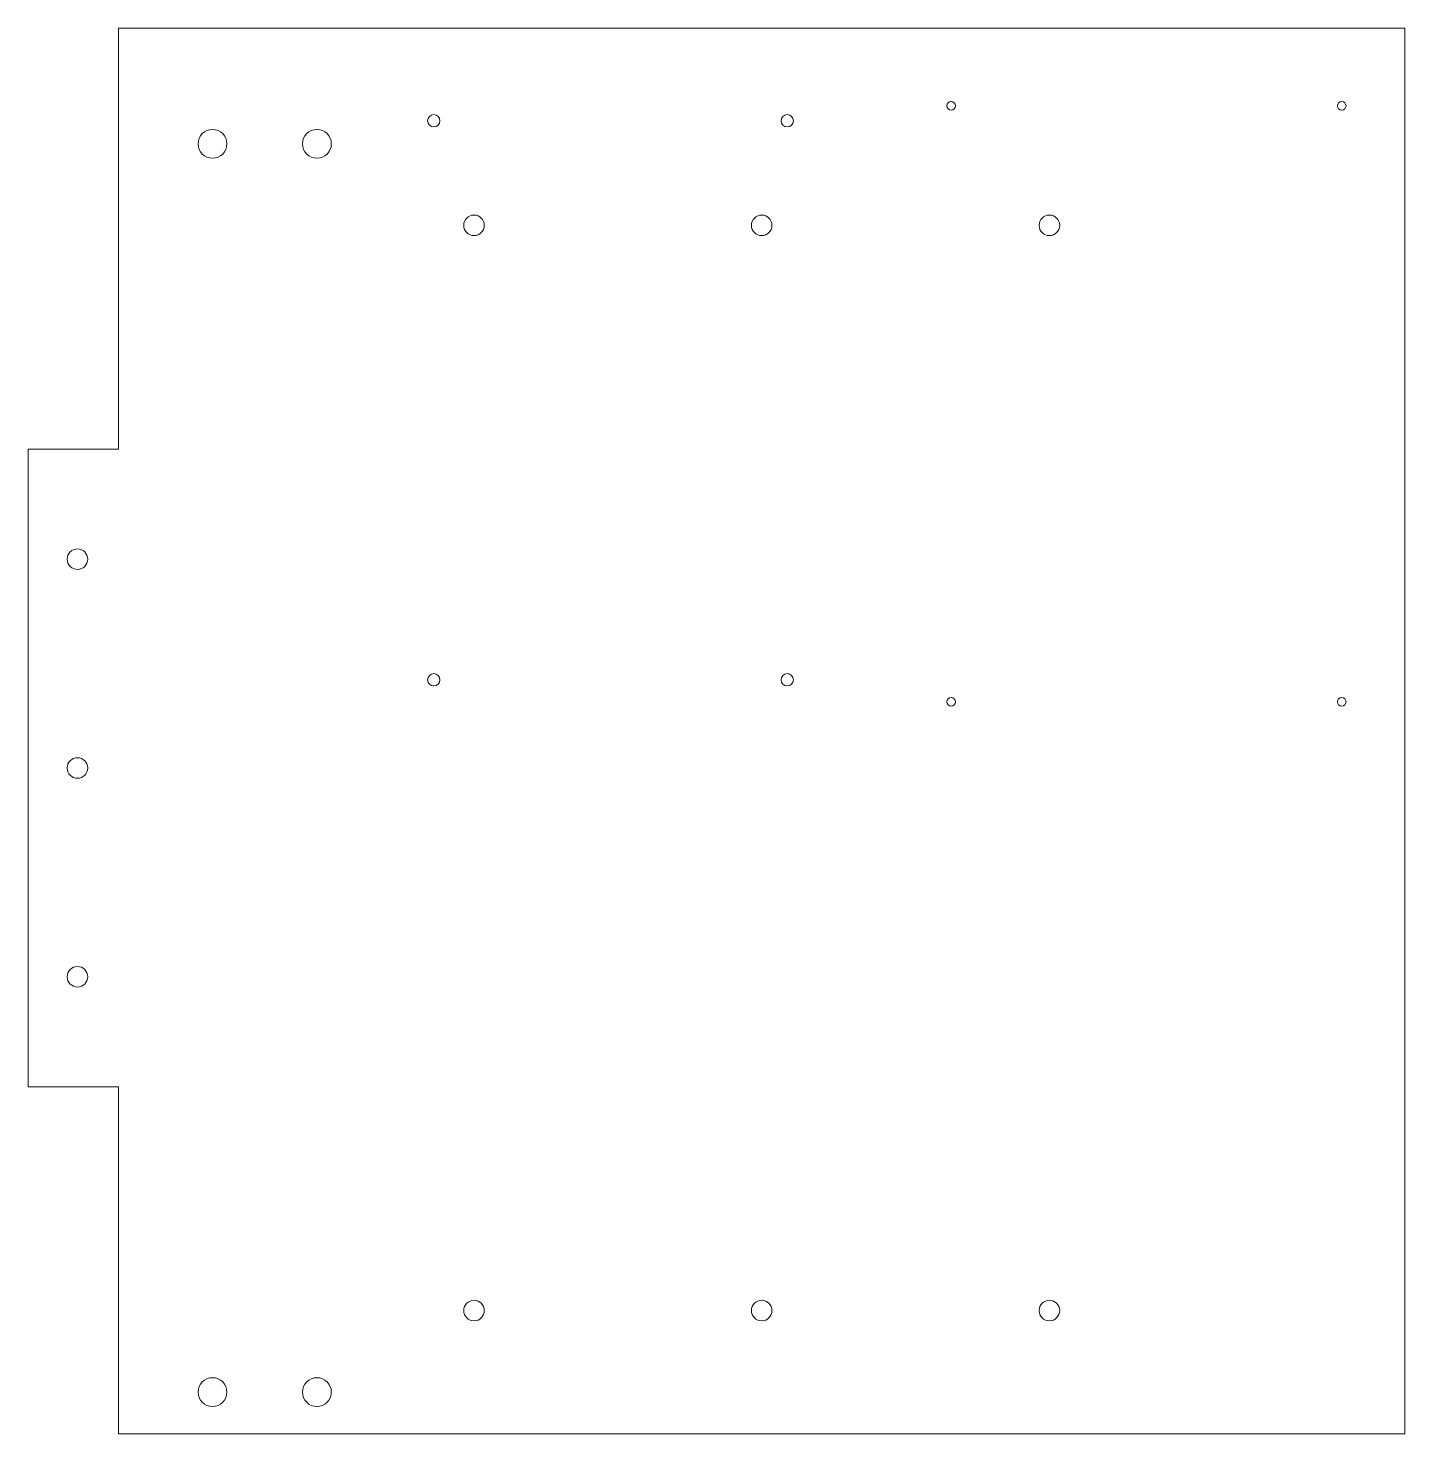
# Model space of a CAD drawing. Header units: inches. Extents: x -7 to 6.2, y -6.7 to 6.7.
import ezdxf

# ---------------------------------------------------------------- set-up
doc = ezdxf.new("R2010")
doc.units = ezdxf.units.IN
doc.header["$MEASUREMENT"] = 0

msp = doc.modelspace()

# ---------------------------------------------------------------- linework, layer by layer
at = {"color": 1, "linetype": 'Continuous', "lineweight": 5}
for p, q in [((6.161, 6.732), (-6.161, 6.732)), ((-6.161, 6.732), (-6.161, 2.7)), ((6.161, -6.732), (6.161, 6.732)), ((-7.028, 2.7), (-7.028, -3.408)), ((-6.161, 2.7), (-7.028, 2.7)), ((-7.028, -3.408), (-6.161, -3.408)), ((-6.161, -3.408), (-6.161, -6.732)), ((-6.161, -6.732), (6.161, -6.732))]:
    msp.add_line(p, q, dxfattribs=at)
for centre, radius in [((1.816, 5.989), 0.0413), ((5.556, 5.989), 0.0413), ((-3.141, 5.845), 0.0591), ((0.245, 5.845), 0.0591), ((-5.261, 5.624), 0.138), ((-4.261, 5.624), 0.138), ((-2.756, 4.843), 0.0984), ((0, 4.843), 0.0984), ((2.756, 4.843), 0.0984), ((-6.555, 1.646), 0.0984), ((-3.141, 0.491), 0.0591), ((0.245, 0.491), 0.0591), ((1.816, 0.28), 0.0413), ((5.556, 0.28), 0.0413), ((-6.555, -0.354), 0.0984), ((-6.555, -2.354), 0.0984), ((-2.756, -5.551), 0.0984), ((0, -5.551), 0.0984), ((2.756, -5.551), 0.0984), ((-5.261, -6.332), 0.138), ((-4.261, -6.332), 0.138)]:
    msp.add_circle(centre, radius, dxfattribs=at)

doc.saveas('drawing.dxf')
